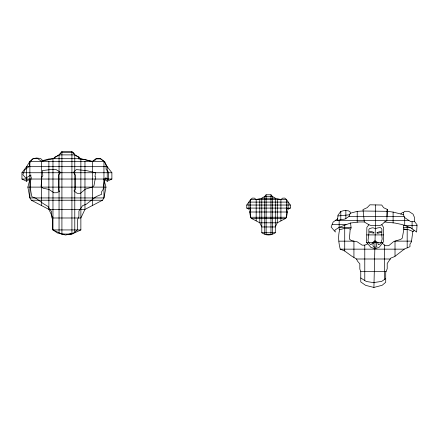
<?xml version="1.0" encoding="UTF-8"?>
<svg xmlns="http://www.w3.org/2000/svg" width="439" height="439" viewBox="0 0 439 439"><rect width="100%" height="100%" fill="white"/><g stroke="black" fill="none" stroke-linecap="round" stroke-linejoin="round"><path stroke-width="0.66" d="M339.16 220.06L339.16 229.306L339.649 229.745C337.931 236.259 338.634 242.772 340.214 249.149L344.494 250.85L351.398 255.915L356.457 258.999L357.67 261.342L359.826 263.823L359.826 269.091L360.765 271.554L360.765 281.942L365.616 285.35L373.913 287.452L382.188 285.257L385.711 282.282L385.711 272.405L387.209 268.75L387.209 263.482L390.902 258.05L394.584 256.617L404.495 248.979L409.966 246.702L409.966 244.068L411.425 241.873L412.825 231.43M381.749 224.752L383.637 227.446L383.318 241.933L379.307 247.173L375.186 248.726L370.971 247.453L366.62 242.487L366.861 227.342L368.93 224.779L371.427 225.63L379.373 225.63L381.749 224.752L384.58 221.997L386.852 220.663L387.225 209.348L383.615 207.74L381.749 205.029L369.896 204.81L367.163 207.663L362.982 209.595L364.315 221.964L368.93 224.779M373.913 287.452L375.4 225.63L375.4 204.914M387.039 215.993L387.225 209.348M364.315 221.964L359.047 221.964L350.552 223.012L351.151 228.247L350.196 229.158L349.378 239.003L351.425 240.66L357.236 241.823L362.142 245.149L364.776 245.149L367.783 243.81M403.759 225.136L403.276 229.032L408.5 229.685L413.384 231.66L413.988 230.168M105.975 187.113L103.955 197.945L102.49 200.233L84.963 209.403L48.877 209.403L31.345 200.233L29.879 197.945L27.86 187.113L30.011 179.035L26.598 181.258L21.95 179.035L21.95 172.741L26.598 166.683L29.879 161.398L33.369 158.457L37.639 158.457L41.398 161.398L52.971 158.698L80.869 158.698L92.437 161.398L96.196 158.457L100.465 158.457L103.955 161.398L107.242 166.683L111.885 172.741L111.885 179.035L107.242 181.258L103.823 179.035L105.975 187.113L27.86 187.113M287.468 212.004L286.491 217.25L285.778 218.359L277.289 222.803L259.8 222.803L251.311 218.359L250.598 217.25L249.621 212.004L250.664 208.086L249.006 209.167L246.756 208.086L246.756 205.035L250.598 199.542L252.288 198.115L254.357 198.115L256.178 199.542L261.787 198.236L275.302 198.236L280.911 199.542L282.732 198.115L284.801 198.115L286.491 199.542L290.333 205.035L290.333 208.086L288.083 209.167L286.426 208.086L287.468 212.004L249.621 212.004M349.082 216.334L350.223 213.25L350.185 211.96L348.539 210.868L344.615 210.407L340.801 211.439L338.008 215.11L337.52 220.356L345.295 218.968L349.082 216.334L404.11 216.334M66.92 234.492L71.919 234.064L80.869 229.937L80.869 158.698L74.784 154.885L71.919 151.548L61.915 151.548L59.051 154.885L52.971 158.698L52.971 229.937L61.915 234.064L64.418 234.278M266.122 194.773L264.733 196.387L261.787 198.236L261.787 232.752C265.864 235.633 271.22 235.633 275.302 232.752L275.302 198.236L272.356 196.387L270.967 194.773L266.122 194.773L266.122 234.75L270.967 234.75L270.967 194.773M400.769 213.996L402.228 212.663L403.32 212.663L404.714 211.291L408.665 211.291L413.072 214.177L414.372 217.201L414.372 221.657M378.083 242.487L377.792 242.751L378.253 244.721L379.28 244.463L381.008 243.052L382.177 238.986L381.738 234.914L381.925 229.619L381.694 228.631L380.388 227.495L377.403 227.962L375.323 228.807M337.668 218.765L333.097 222.134L331.132 227.023L335.385 232.05L334.814 230.162L339.16 227.331L350.552 223.012M385.711 278.617L381.672 281.404L373.496 282.601L366.335 281.503L360.765 277.991M339.649 229.745L344.719 228.318L348.593 228.318L350.196 229.158M350.223 213.25L357.214 211.357L363.13 211.011L387.225 211.324L393.103 212.07L403.32 214.638L404.714 217.623L404.714 225.481L417.012 225.481M337.931 215.95L349.653 214.792M21.95 172.741L111.885 172.741M21.95 179.035L111.885 179.035M31.345 200.233L102.49 200.233M246.756 205.035L290.333 205.035M246.756 208.086L290.333 208.086M251.311 218.359L285.778 218.359M335.38 220.449L408.928 220.449M332.114 224.581L346.058 224.581M339.16 227.331L351.046 227.331M52.971 229.937L80.869 229.937M261.787 232.752L275.302 232.752M366.741 234.914L383.472 234.914M338.903 241.159L353.927 241.159L353.927 257.457M411.53 241.132L395.012 241.132L395.012 256.288M366.62 242.487L382.896 242.487M340.214 249.149L404.27 249.149M356.457 258.999L390.348 258.999M360.765 271.554L386.062 271.554M403.479 227.397L410.196 227.473L416.638 232.05L417.05 224.817L414.679 221.657L410.728 221.657L404.714 217.623M78.877 158.918L84.809 159.664L92.475 161.59L93.93 160.257L95.027 160.257L96.415 158.885L100.366 158.885L104.773 161.772L106.079 164.795L106.079 169.251L108.757 172.412L108.345 179.644L105.695 177.762L105.091 179.249L104.531 179.024L103.132 189.467L101.672 191.656L101.672 194.29L96.201 196.573L86.291 204.212L82.609 205.639L78.916 211.077L78.916 216.345L77.418 219.999L77.418 229.877L73.895 232.851L65.62 235.041L57.322 232.939L52.471 229.537L52.471 219.149L51.533 216.685L51.533 211.417L49.371 208.931L48.164 206.593L43.104 203.504L36.201 198.444L31.915 196.743C30.335 190.367 29.638 183.848 31.35 177.34L30.862 176.895L30.862 174.92L26.521 177.751L27.092 179.644L22.839 174.618L24.803 169.728L29.375 166.354L29.715 162.699L32.502 159.033L36.316 157.996L40.24 158.463L41.892 159.549L41.93 160.839L48.921 158.951L54.837 158.6L54.683 157.189L58.87 155.258L61.603 152.404L73.456 152.624L75.321 155.335L78.932 156.942L78.932 158.918M384.58 221.997L395.062 223.061L402.151 224.554L410.196 227.473M407.183 229.52L403.891 229.125L402.25 238.196L400.692 239.414L393.756 241.51L388.691 245.714L385.398 245.714L382.259 243.316M375.329 228.598L373.057 227.792L372.074 227.89L369.451 228.587L368.859 229.416L368.892 233.702L367.964 240.753L369.144 243.124L370.494 244.523L371.482 244.276L373.776 241.466L375.038 240.726L377.611 242.487M412.095 221.657L412.095 228.818M407.183 226.376L407.183 247.859M403.32 212.663L403.32 214.638M393.103 212.07L393.103 222.864M384.476 245.011L384.476 279.473M364.776 245.149L364.776 280.516M357.214 211.357L357.214 222.189M345.861 210.555L345.861 218.578M344.719 225.075L344.719 251.015M340.801 211.439L340.801 219.769M288.083 209.167L288.083 202.099L249.006 202.099L249.006 209.167M280.911 199.542L280.911 220.828M277.289 199.542L277.289 222.803L275.302 226.963L261.787 226.963L259.8 222.803L259.8 199.542M272.356 234.113L272.356 196.387L264.733 196.387L264.733 234.113M256.178 199.542L256.178 220.828M107.242 181.258L107.242 166.683L26.598 166.683L26.598 181.258M92.437 161.398L92.437 205.337M84.963 161.398L84.963 209.403L80.869 217.991L52.971 217.991L48.877 209.403L48.877 161.398M74.784 232.741L74.784 154.885L59.051 154.885L59.051 232.741M71.919 151.548L71.919 234.064L61.915 234.064L61.915 151.548M41.398 161.398L41.398 205.337M373.062 243.656L372.936 245.214L373.375 246.751L374.879 247.206L376.322 247.042L376.849 246.531L376.305 242.487L375.016 241.604L373.062 243.656M41.897 176.747L41.085 186.591L43.132 188.254L48.943 189.412L53.843 192.743L56.477 192.743L59.49 191.404L58.563 190.076L58.563 174.936L60.637 172.373L56.022 169.553L50.754 169.553L42.259 170.606L42.852 175.841L41.897 176.747M95.466 172.73L94.983 176.626L95.598 176.719L93.951 185.79L92.393 187.009L85.462 189.105L80.397 193.308L77.105 193.308L73.966 190.91L75.343 189.522L75.343 175.04L73.456 172.346L76.287 169.591L86.768 170.656L95.466 172.73M377.43 232.505L379.933 231.605L381.206 231.814L381.381 232.187L377.721 233.35L377.057 233.136L376.991 232.5L377.43 232.505M373.924 232.807L373.655 233.125L369.814 232.385C368.409 230.678 372.947 231.797 373.589 232.335L373.924 232.807M103.955 161.398L29.879 161.398L29.879 197.945L103.955 197.945L103.955 161.398M286.491 199.542L250.598 199.542L250.598 217.25L286.491 217.25L286.491 199.542"/></g></svg>
